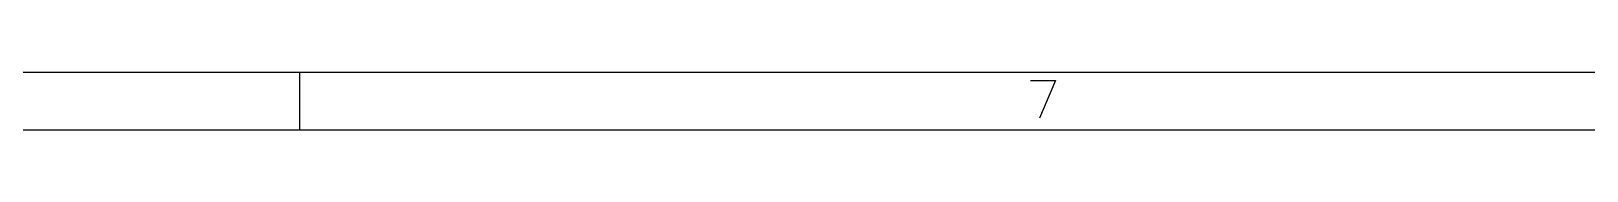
# Model space of a CAD drawing. Extents: x 0.4 to 16.1, y -11.3 to -0.4.
# Drawn here: x 11.839 to 13.958, y -0.472 to -0.394 of the extents above; entities that cross this region are included whole.
import ezdxf

# ---------------------------------------------------------------- set-up
doc = ezdxf.new("R2010")
doc.units = 0
doc.header["$MEASUREMENT"] = 0
doc.layers.add('RED2', color=1, linetype='CONTINUOUS')

msp = doc.modelspace()

# ---------------------------------------------------------------- linework, layer by layer
at = {"layer": 'RED2', "linetype": 'CONTINUOUS'}
for p, q in [((0.3937, -0.3937), (16.1413, -0.3937)), ((12.2047, -0.4724), (12.2047, -0.3937)), ((13.2002, -0.4053), (13.2343, -0.4053)), ((13.2343, -0.4053), (13.2124, -0.4564)), ((0.4724, -0.4724), (16.0626, -0.4724))]:
    msp.add_line(p, q, dxfattribs=at)

doc.saveas('drawing.dxf')
